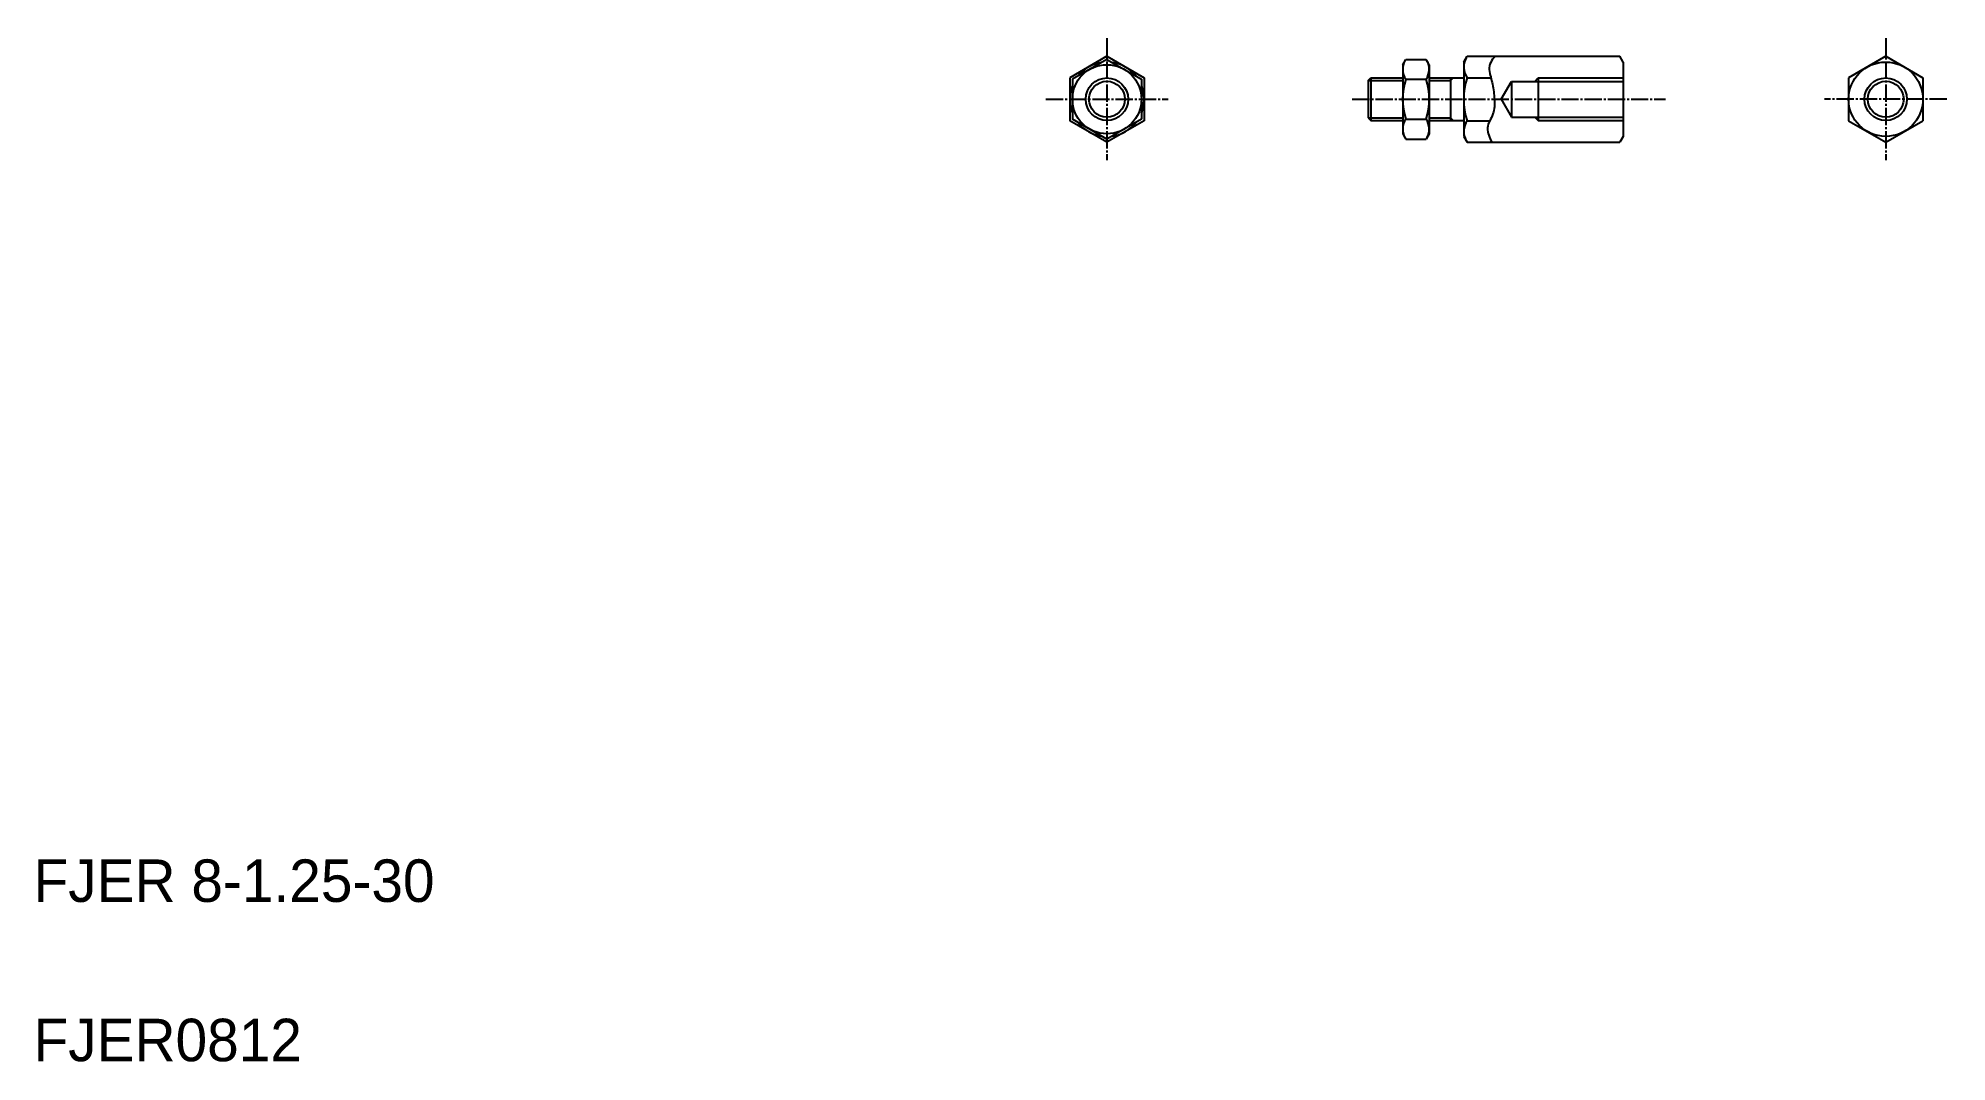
# Model space of a CAD drawing. Extents: x 21 to 380, y 20 to 213.
import ezdxf

# ---------------------------------------------------------------- set-up
doc = ezdxf.new("R2010")
doc.units = 0
doc.header["$LTSCALE"] = 0.25
doc.linetypes.add('CENTER', pattern=[17.5, 13, -1.5, 1.5, -1.5])
doc.layers.get('0').update_dxf_attribs({"linetype": 'CONTINUOUS'})
doc.layers.add('CENTER', color=1, linetype='CENTER')

msp = doc.modelspace()

# ---------------------------------------------------------------- linework, layer by layer
for p, q in [((222.11, 209.23), (215.11, 205.19)), ((222.11, 208.65), (215.61, 204.9)), ((222.11, 209.23), (229.11, 205.19)), ((222.11, 208.65), (228.61, 204.9)), ((277.79, 207.65), (278.37, 208.65)), ((278.37, 208.65), (282.21, 208.65)), ((282.79, 207.65), (282.21, 208.65)), ((289.29, 208.15), (289.91, 209.23)), ((289.91, 209.23), (318.66, 209.23)), ((319.29, 208.15), (318.66, 209.23)), ((368.74, 209.23), (361.74, 205.19)), ((368.74, 209.23), (375.74, 205.19)), ((215.11, 205.19), (215.11, 197.11)), ((215.61, 204.9), (215.61, 197.4)), ((228.61, 204.9), (228.61, 197.4)), ((229.11, 205.19), (229.11, 197.11)), ((271.29, 204.65), (271.79, 205.15)), ((271.79, 205.15), (277.79, 205.15)), ((271.79, 205.15), (271.79, 197.15)), ((277.79, 207.65), (277.79, 194.65)), ((278.38, 204.9), (282.19, 204.9)), ((282.79, 207.65), (282.79, 194.65)), ((282.79, 205.15), (289.29, 205.15)), ((286.79, 205.15), (286.79, 197.15)), ((289.29, 208.15), (289.29, 194.15)), ((289.93, 205.19), (294.41, 205.19)), ((303.29, 205.15), (303.29, 197.15)), ((319.29, 208.15), (319.29, 194.15)), ((361.74, 205.19), (361.74, 197.11)), ((375.74, 205.19), (375.74, 197.11)), ((271.29, 204.65), (271.29, 197.65)), ((289.29, 204.65), (289.29, 204.65)), ((296.34, 201.15), (298.29, 204.52)), ((298.29, 204.52), (319.29, 204.52)), ((298.29, 204.52), (298.29, 197.77)), ((289.29, 201.15), (289.29, 201.15)), ((296.34, 201.15), (298.29, 197.77)), ((298.29, 197.77), (319.29, 197.77)), ((222.11, 193.07), (215.11, 197.11)), ((222.11, 193.64), (215.61, 197.4)), ((228.61, 197.4), (222.11, 193.64)), ((229.11, 197.11), (222.11, 193.07)), ((271.29, 197.65), (271.79, 197.15)), ((271.79, 197.15), (277.79, 197.15)), ((277.79, 194.65), (278.37, 193.64)), ((278.38, 197.4), (282.19, 197.4)), ((282.79, 194.65), (282.21, 193.64)), ((282.79, 197.15), (289.29, 197.15)), ((289.29, 194.15), (289.91, 193.07)), ((289.93, 197.11), (294.18, 197.11)), ((319.29, 194.15), (318.66, 193.07)), ((361.74, 197.11), (368.74, 193.07)), ((368.74, 193.07), (375.74, 197.11)), ((278.37, 193.64), (282.21, 193.64)), ((289.91, 193.07), (318.66, 193.07))]:
    msp.add_line(p, q)
at = {"color": 3}
for p, q in [((286.79, 204.65), (287.29, 205.15)), ((302.66, 204.52), (303.29, 205.15)), ((303.29, 205.15), (319.29, 205.15)), ((271.29, 204.65), (277.79, 204.65)), ((282.79, 204.65), (286.79, 204.65)), ((302.66, 197.77), (303.29, 197.15)), ((271.29, 197.65), (277.79, 197.65)), ((282.79, 197.65), (286.79, 197.65)), ((286.79, 197.65), (287.29, 197.15)), ((303.29, 197.15), (319.29, 197.15))]:
    msp.add_line(p, q, dxfattribs=at)
msp.add_lwpolyline([(295.19, 209.23, 0.080934), (294.36, 208.09, 0.138948), (294.08, 206.72, 0.047754), (294.37, 205.34, -0.015232), (294.7, 203.97, -0.019853), (294.94, 202.57, -0.021074), (295.06, 201.16, -0.02916), (295.05, 199.75, -0.067903), (294.77, 198.37, -0.025767), (294.17, 197.09, 0.102279), (293.76, 195.74, 0.096669), (294, 194.36, 0.032805), (294.57, 193.07)], format="xyb", dxfattribs=at)
for centre, radius in [((222.11, 201.15), 6.5), ((222.11, 201.15), 4), ((368.74, 201.15), 7), ((368.74, 201.15), 3.38)]:
    msp.add_circle(centre, radius)
for centre, radius in [((368.74, 201.15), 4), ((222.11, 201.15), 3.38)]:
    msp.add_circle(centre, radius, dxfattribs=at)
for centre, radius, start, end in [((292.79, 207.21), 3.5, 150, 215.2644), ((222.11, 201.15), 7, 98.2132, 141.7868), ((222.11, 201.15), 7, 38.2132, 81.7868), ((281.04, 206.78), 3.25, 150, 215.2644), ((289.89, 201.15), 12.11, 161.9403, 198.0597), ((279.54, 206.78), 3.25, 324.7356, 30), ((270.68, 201.15), 12.11, 341.9403, 18.0597), ((302.32, 201.15), 13.04, 161.9403, 198.0597), ((222.11, 201.15), 7, 158.2132, 201.7868), ((222.11, 201.15), 7, 0, 21.7868), ((222.11, 201.15), 7, 338.2132, 0), ((222.11, 201.15), 7, 218.2132, 261.7868), ((222.11, 201.15), 7, 278.2132, 321.7868), ((281.04, 195.52), 3.25, 144.7356, 210), ((279.54, 195.52), 3.25, 330, 35.2644), ((292.79, 195.09), 3.5, 144.7356, 210)]:
    msp.add_arc(centre, radius, start, end)
at = {"layer": 'CENTER', "color": 1, "linetype": 'CENTER'}
for p, q in [((222.11, 212.65), (222.11, 189.65)), ((368.74, 212.65), (368.74, 189.65)), ((210.61, 201.15), (233.61, 201.15)), ((268.29, 201.15), (327.29, 201.15)), ((380.24, 201.15), (357.24, 201.15))]:
    msp.add_line(p, q, dxfattribs=at)

# ---------------------------------------------------------------- texts
for s, p in [('FJER 8-1.25-30', (20, 50)), ('FJER0812', (20, 20))]:
    msp.add_text(s, height=8).set_placement(p)

doc.saveas('drawing.dxf')
